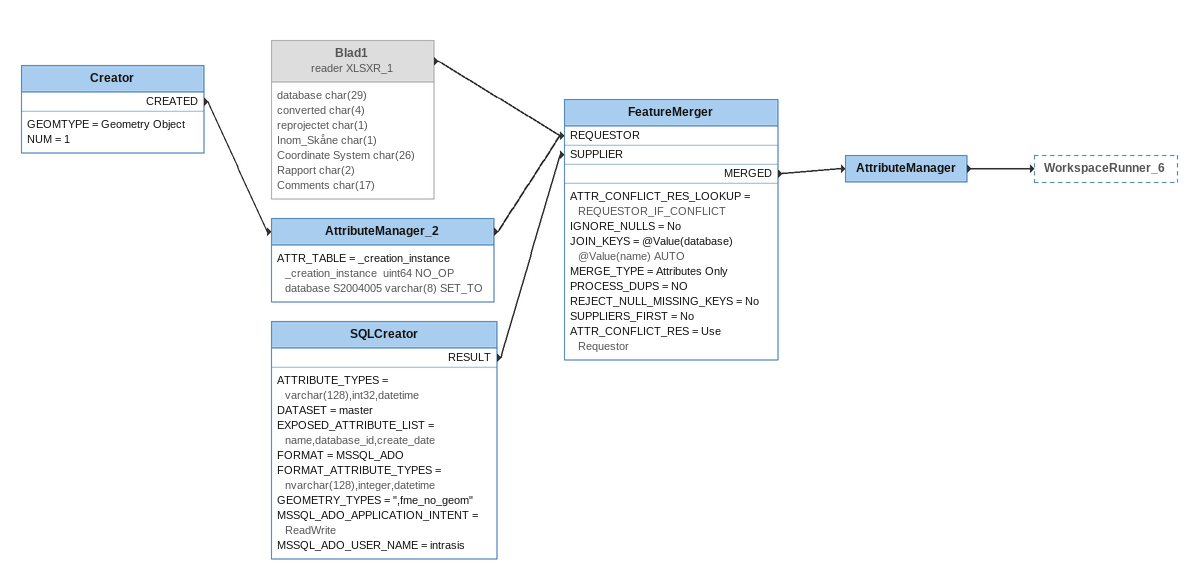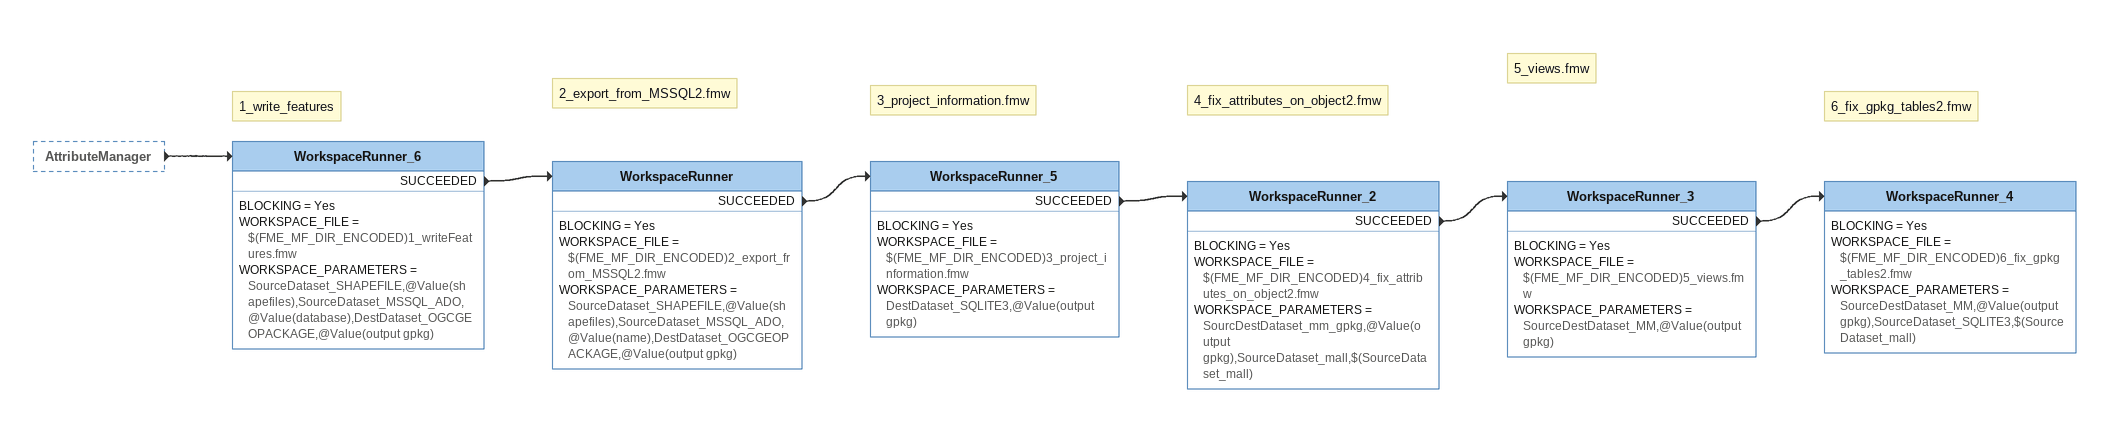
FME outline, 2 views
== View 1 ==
Creator
    GEOMTYPE = Geometry Object
    NUM = 1
    CREATED -> AttributeManager_2
AttributeManager_2
    ATTR_TABLE = _creation_instance _creation_instance  uint64 NO_OP  database S2004005 varchar(8) SET_TO
    -> FeatureMerger [REQUESTOR]
Blad1 (reader XLSXR_1) [off]
    attributes: database char(29), converted char(4), reprojectet char(1), Inom_Skåne char(1), Coordinate System char(26), Rapport char(2), Comments char(17)
    -> FeatureMerger [REQUESTOR]
SQLCreator
    ATTRIBUTE_TYPES = varchar(128),int32,datetime
    DATASET = master
    EXPOSED_ATTRIBUTE_LIST = name,database_id,create_date
    FORMAT = MSSQL_ADO
    FORMAT_ATTRIBUTE_TYPES = nvarchar(128),integer,datetime
    GEOMETRY_TYPES = ",fme_no_geom"
    MSSQL_ADO_APPLICATION_INTENT = ReadWrite
    MSSQL_ADO_USER_NAME = intrasis
    RESULT -> FeatureMerger [SUPPLIER]
FeatureMerger
    ATTR_CONFLICT_RES_LOOKUP = REQUESTOR_IF_CONFLICT
    IGNORE_NULLS = No
    JOIN_KEYS = @Value(database) @Value(name) AUTO
    MERGE_TYPE = Attributes Only
    PROCESS_DUPS = NO
    REJECT_NULL_MISSING_KEYS = No
    SUPPLIERS_FIRST = No
    ATTR_CONFLICT_RES = Use Requestor
    MERGED -> AttributeManager
AttributeManager
    -> WorkspaceRunner_6

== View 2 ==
AttributeManager [outside]
    -> WorkspaceRunner_6
Note: 1_write_features
WorkspaceRunner_6
    BLOCKING = Yes
    WORKSPACE_FILE = $(FME_MF_DIR_ENCODED)1_writeFeatures.fmw
    WORKSPACE_PARAMETERS = SourceDataset_SHAPEFILE,@Value(shapefiles),SourceDataset_MSSQL_ADO,@Value(database),DestDataset_OGCGEOPACKAGE,@Value(output gpkg)
    SUCCEEDED -> WorkspaceRunner
Note: 2_export_from_MSSQL2.fmw
WorkspaceRunner
    BLOCKING = Yes
    WORKSPACE_FILE = $(FME_MF_DIR_ENCODED)2_export_from_MSSQL2.fmw
    WORKSPACE_PARAMETERS = SourceDataset_SHAPEFILE,@Value(shapefiles),SourceDataset_MSSQL_ADO,@Value(name),DestDataset_OGCGEOPACKAGE,@Value(output gpkg)
    SUCCEEDED -> WorkspaceRunner_5
Note: 3_project_information.fmw
WorkspaceRunner_5
    BLOCKING = Yes
    WORKSPACE_FILE = $(FME_MF_DIR_ENCODED)3_project_information.fmw
    WORKSPACE_PARAMETERS = DestDataset_SQLITE3,@Value(output gpkg)
    SUCCEEDED -> WorkspaceRunner_2
Note: 4_fix_attributes_on_object2.fmw
WorkspaceRunner_2
    BLOCKING = Yes
    WORKSPACE_FILE = $(FME_MF_DIR_ENCODED)4_fix_attributes_on_object2.fmw
    WORKSPACE_PARAMETERS = SourcDestDataset_mm_gpkg,@Value(output gpkg),SourceDataset_mall,$(SourceDataset_mall)
    SUCCEEDED -> WorkspaceRunner_3
Note: 5_views.fmw
WorkspaceRunner_3
    BLOCKING = Yes
    WORKSPACE_FILE = $(FME_MF_DIR_ENCODED)5_views.fmw
    WORKSPACE_PARAMETERS = SourceDestDataset_MM,@Value(output gpkg)
    SUCCEEDED -> WorkspaceRunner_4
Note: 6_fix_gpkg_tables2.fmw
WorkspaceRunner_4
    BLOCKING = Yes
    WORKSPACE_FILE = $(FME_MF_DIR_ENCODED)6_fix_gpkg_tables2.fmw
    WORKSPACE_PARAMETERS = SourceDestDataset_MM,@Value(output gpkg),SourceDataset_SQLITE3,$(SourceDataset_mall)
